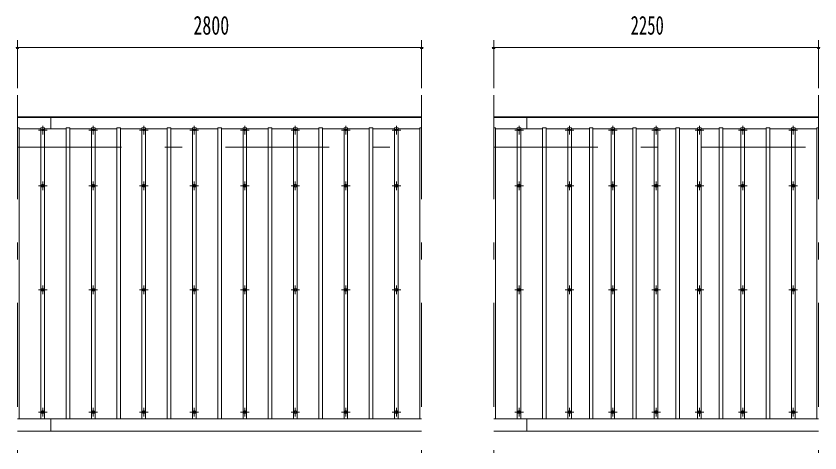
# Model space of a CAD drawing. Units: millimetres, scale not verified. Extents: x -25848 to 25858, y -10500 to 10500.
# Drawn here: x -15979 to -10409, y 6538 to 9567 of the extents above; entities that cross this region are included whole.
import ezdxf
from ezdxf.enums import TextEntityAlignment as Align

# ---------------------------------------------------------------- set-up
doc = ezdxf.new("R2010")
doc.units = ezdxf.units.MM
doc.header["$LTSCALE"] = 60
doc.linetypes.add('USER3', pattern=[24, 12, -5, 2, -5])
for name, color, linetype, lineweight in [('0-2_1-05BOLD', 7, 'Continuous', 18), ('0-3_1-25CENTER', 3, 'USER3', 18), ('0-4_1-45THIN', 4, 'Continuous', 18), ('0-5_1-55DIM', 3, 'Continuous', 18)]:
    doc.layers.add(name, color=color, linetype=linetype, lineweight=lineweight)
doc.styles.add('ＭＳ ゴシック', font='')
doc.styles.get('ＭＳ ゴシック').set_extended_font_data('MS Gothic')

msp = doc.modelspace()

# ---------------------------------------------------------------- linework, layer by layer
at = {"layer": '0-2_1-05BOLD'}
for p, q in [((-15968.95, 8867.67), (-13168.95, 8867.67)), ((-15968.95, 8862.67), (-13168.95, 8862.67)), ((-15738.95, 8867.67), (-15738.95, 8784.63)), ((-12668.95, 8867.67), (-10418.95, 8867.67)), ((-12668.95, 8862.67), (-10418.95, 8862.67)), ((-12438.95, 8867.67), (-12438.95, 8784.63)), ((-15968.95, 6773.43), (-13168.95, 6773.43)), ((-15738.95, 6773.43), (-15738.95, 6687.67)), ((-12668.95, 6773.43), (-10418.95, 6773.43)), ((-12438.95, 6773.43), (-12438.95, 6687.67)), ((-15968.95, 6687.67), (-13168.95, 6687.67)), ((-12668.95, 6687.67), (-10418.95, 6687.67))]:
    msp.add_line(p, q, dxfattribs=at)
for centre in [(-15793.95, 8390.17), (-15443.95, 8390.17), (-15093.95, 8390.17), (-14743.95, 8390.17), (-14393.95, 8390.17), (-14043.95, 8390.17), (-13693.95, 8390.17), (-13343.95, 8390.17), (-12493.95, 8390.17), (-12143.95, 8390.17), (-11843.95, 8390.17), (-11543.95, 8390.17), (-11243.95, 8390.17), (-10943.95, 8390.17), (-10593.95, 8390.17), (-15793.95, 7668.51), (-15443.95, 7668.51), (-15093.95, 7668.51), (-14743.95, 7668.51), (-14393.95, 7668.51), (-14043.95, 7668.51), (-13693.95, 7668.51), (-13343.95, 7668.51), (-12493.95, 7668.51), (-12143.95, 7668.51), (-11843.95, 7668.51), (-11543.95, 7668.51), (-11243.95, 7668.51), (-10943.95, 7668.51), (-10593.95, 7668.51), (-15793.95, 6820.85), (-15443.95, 6820.85), (-15093.95, 6820.85), (-14743.95, 6820.85), (-14393.95, 6820.85), (-14043.95, 6820.85), (-13693.95, 6820.85), (-13343.95, 6820.85), (-12493.95, 6820.85), (-12143.95, 6820.85), (-11843.95, 6820.85), (-11543.95, 6820.85), (-11243.95, 6820.85), (-10943.95, 6820.85), (-10593.95, 6820.85)]:
    msp.add_circle(centre, 10, dxfattribs=at)
for centre, start, end in [((-15793.95, 8765.7), 46.39838, 133.60162), ((-15793.95, 8786.71), 226.3961, 313.6039), ((-15443.95, 8765.7), 46.39838, 133.60162), ((-15443.95, 8786.71), 226.3961, 313.6039), ((-15093.95, 8765.7), 46.39838, 133.60162), ((-15093.95, 8786.71), 226.3961, 313.6039), ((-14743.95, 8765.7), 46.39838, 133.60162), ((-14743.95, 8786.71), 226.3961, 313.6039), ((-14393.95, 8765.7), 46.39838, 133.60162), ((-14393.95, 8786.71), 226.3961, 313.6039), ((-14043.95, 8765.7), 46.39838, 133.60162), ((-14043.95, 8786.71), 226.3961, 313.6039), ((-13693.95, 8765.7), 46.39838, 133.60162), ((-13693.95, 8786.71), 226.3961, 313.6039), ((-13343.95, 8765.7), 46.39838, 133.60162), ((-13343.95, 8786.71), 226.3961, 313.6039), ((-12493.95, 8765.7), 46.39838, 133.60162), ((-12493.95, 8786.71), 226.3961, 313.6039), ((-12143.95, 8765.7), 46.39838, 133.60162), ((-12143.95, 8786.71), 226.3961, 313.6039), ((-11843.95, 8765.7), 46.39838, 133.60162), ((-11843.95, 8786.71), 226.3961, 313.6039), ((-11543.95, 8765.7), 46.39838, 133.60162), ((-11543.95, 8786.71), 226.3961, 313.6039), ((-11243.95, 8765.7), 46.39838, 133.60162), ((-11243.95, 8786.71), 226.3961, 313.6039), ((-10943.95, 8765.7), 46.39838, 133.60162), ((-10943.95, 8786.71), 226.3961, 313.6039), ((-10593.95, 8765.7), 46.39838, 133.60162), ((-10593.95, 8786.71), 226.3961, 313.6039)]:
    msp.add_arc(centre, 14.5, start, end, dxfattribs=at)
at = {"layer": '0-3_1-25CENTER'}
for p, q in [((-15968.95, 9017.67), (-15968.95, 6537.67)), ((-13168.95, 9017.67), (-13168.95, 6537.67)), ((-12668.95, 9017.67), (-12668.95, 6537.67)), ((-10418.95, 9017.67), (-10418.95, 6537.67)), ((-15793.95, 8806.2), (-15793.95, 8746.2)), ((-15443.95, 8806.2), (-15443.95, 8746.2)), ((-15093.95, 8806.2), (-15093.95, 8746.2)), ((-14743.95, 8806.2), (-14743.95, 8746.2)), ((-14393.95, 8806.2), (-14393.95, 8746.2)), ((-14043.95, 8806.2), (-14043.95, 8746.2)), ((-13693.95, 8806.2), (-13693.95, 8746.2)), ((-13343.95, 8806.2), (-13343.95, 8746.2)), ((-12493.95, 8806.2), (-12493.95, 8746.2)), ((-12143.95, 8806.2), (-12143.95, 8746.2)), ((-11843.95, 8806.2), (-11843.95, 8746.2)), ((-11543.95, 8806.2), (-11543.95, 8746.2)), ((-11243.95, 8806.2), (-11243.95, 8746.2)), ((-10943.95, 8806.2), (-10943.95, 8746.2)), ((-10593.95, 8806.2), (-10593.95, 8746.2)), ((-15823.95, 8776.2), (-15763.95, 8776.2)), ((-15473.95, 8776.2), (-15413.95, 8776.2)), ((-15123.95, 8776.2), (-15063.95, 8776.2)), ((-14773.95, 8776.2), (-14713.95, 8776.2)), ((-14423.95, 8776.2), (-14363.95, 8776.2)), ((-14073.95, 8776.2), (-14013.95, 8776.2)), ((-13723.95, 8776.2), (-13663.95, 8776.2)), ((-13373.95, 8776.2), (-13313.95, 8776.2)), ((-12523.95, 8776.2), (-12463.95, 8776.2)), ((-12173.95, 8776.2), (-12113.95, 8776.2)), ((-11873.95, 8776.2), (-11813.95, 8776.2)), ((-11573.95, 8776.2), (-11513.95, 8776.2)), ((-11273.95, 8776.2), (-11213.95, 8776.2)), ((-10973.95, 8776.2), (-10913.95, 8776.2)), ((-10623.95, 8776.2), (-10563.95, 8776.2)), ((-15968.95, 8657.67), (-13168.95, 8657.67)), ((-12668.95, 8657.67), (-10418.95, 8657.67)), ((-15793.95, 8420.17), (-15793.95, 8360.17)), ((-15443.95, 8420.17), (-15443.95, 8360.17)), ((-15093.95, 8420.17), (-15093.95, 8360.17)), ((-14743.95, 8420.17), (-14743.95, 8360.17)), ((-14393.95, 8420.17), (-14393.95, 8360.17)), ((-14043.95, 8420.17), (-14043.95, 8360.17)), ((-13693.95, 8420.17), (-13693.95, 8360.17)), ((-13343.95, 8420.17), (-13343.95, 8360.17)), ((-12493.95, 8420.17), (-12493.95, 8360.17)), ((-12143.95, 8420.17), (-12143.95, 8360.17)), ((-11843.95, 8420.17), (-11843.95, 8360.17)), ((-11543.95, 8420.17), (-11543.95, 8360.17)), ((-11243.95, 8420.17), (-11243.95, 8360.17)), ((-10943.95, 8420.17), (-10943.95, 8360.17)), ((-10593.95, 8420.17), (-10593.95, 8360.17)), ((-15823.95, 8390.17), (-15763.95, 8390.17)), ((-15473.95, 8390.17), (-15413.95, 8390.17)), ((-15123.95, 8390.17), (-15063.95, 8390.17)), ((-14773.95, 8390.17), (-14713.95, 8390.17)), ((-14423.95, 8390.17), (-14363.95, 8390.17)), ((-14073.95, 8390.17), (-14013.95, 8390.17)), ((-13723.95, 8390.17), (-13663.95, 8390.17)), ((-13373.95, 8390.17), (-13313.95, 8390.17)), ((-12523.95, 8390.17), (-12463.95, 8390.17)), ((-12173.95, 8390.17), (-12113.95, 8390.17)), ((-11873.95, 8390.17), (-11813.95, 8390.17)), ((-11573.95, 8390.17), (-11513.95, 8390.17)), ((-11273.95, 8390.17), (-11213.95, 8390.17)), ((-10973.95, 8390.17), (-10913.95, 8390.17)), ((-10623.95, 8390.17), (-10563.95, 8390.17)), ((-15793.95, 7698.51), (-15793.95, 7638.51)), ((-15443.95, 7698.51), (-15443.95, 7638.51)), ((-15093.95, 7698.51), (-15093.95, 7638.51)), ((-14743.95, 7698.51), (-14743.95, 7638.51)), ((-14393.95, 7698.51), (-14393.95, 7638.51)), ((-14043.95, 7698.51), (-14043.95, 7638.51)), ((-13693.95, 7698.51), (-13693.95, 7638.51)), ((-13343.95, 7698.51), (-13343.95, 7638.51)), ((-12493.95, 7698.51), (-12493.95, 7638.51)), ((-12143.95, 7698.51), (-12143.95, 7638.51)), ((-11843.95, 7698.51), (-11843.95, 7638.51)), ((-11543.95, 7698.51), (-11543.95, 7638.51)), ((-11243.95, 7698.51), (-11243.95, 7638.51)), ((-10943.95, 7698.51), (-10943.95, 7638.51)), ((-10593.95, 7698.51), (-10593.95, 7638.51)), ((-15823.95, 7668.51), (-15763.95, 7668.51)), ((-15473.95, 7668.51), (-15413.95, 7668.51)), ((-15123.95, 7668.51), (-15063.95, 7668.51)), ((-14773.95, 7668.51), (-14713.95, 7668.51)), ((-14423.95, 7668.51), (-14363.95, 7668.51)), ((-14073.95, 7668.51), (-14013.95, 7668.51)), ((-13723.95, 7668.51), (-13663.95, 7668.51)), ((-13373.95, 7668.51), (-13313.95, 7668.51)), ((-12523.95, 7668.51), (-12463.95, 7668.51)), ((-12173.95, 7668.51), (-12113.95, 7668.51)), ((-11873.95, 7668.51), (-11813.95, 7668.51)), ((-11573.95, 7668.51), (-11513.95, 7668.51)), ((-11273.95, 7668.51), (-11213.95, 7668.51)), ((-10973.95, 7668.51), (-10913.95, 7668.51)), ((-10623.95, 7668.51), (-10563.95, 7668.51)), ((-15823.95, 6820.85), (-15763.95, 6820.85)), ((-15793.95, 6850.85), (-15793.95, 6790.85)), ((-15473.95, 6820.85), (-15413.95, 6820.85)), ((-15443.95, 6850.85), (-15443.95, 6790.85)), ((-15123.95, 6820.85), (-15063.95, 6820.85)), ((-15093.95, 6850.85), (-15093.95, 6790.85)), ((-14773.95, 6820.85), (-14713.95, 6820.85)), ((-14743.95, 6850.85), (-14743.95, 6790.85)), ((-14423.95, 6820.85), (-14363.95, 6820.85)), ((-14393.95, 6850.85), (-14393.95, 6790.85)), ((-14073.95, 6820.85), (-14013.95, 6820.85)), ((-14043.95, 6850.85), (-14043.95, 6790.85)), ((-13723.95, 6820.85), (-13663.95, 6820.85)), ((-13693.95, 6850.85), (-13693.95, 6790.85)), ((-13373.95, 6820.85), (-13313.95, 6820.85)), ((-13343.95, 6850.85), (-13343.95, 6790.85)), ((-12523.95, 6820.85), (-12463.95, 6820.85)), ((-12493.95, 6850.85), (-12493.95, 6790.85)), ((-12173.95, 6820.85), (-12113.95, 6820.85)), ((-12143.95, 6850.85), (-12143.95, 6790.85)), ((-11873.95, 6820.85), (-11813.95, 6820.85)), ((-11843.95, 6850.85), (-11843.95, 6790.85)), ((-11573.95, 6820.85), (-11513.95, 6820.85)), ((-11543.95, 6850.85), (-11543.95, 6790.85)), ((-11273.95, 6820.85), (-11213.95, 6820.85)), ((-11243.95, 6850.85), (-11243.95, 6790.85)), ((-10973.95, 6820.85), (-10913.95, 6820.85)), ((-10943.95, 6850.85), (-10943.95, 6790.85)), ((-10623.95, 6820.85), (-10563.95, 6820.85)), ((-10593.95, 6850.85), (-10593.95, 6790.85))]:
    msp.add_line(p, q, dxfattribs=at)
at = {"layer": '0-4_1-45THIN'}
for p, q in [((-15956.45, 8784.63), (-15806.45, 8784.63)), ((-15806.45, 8790.67), (-15806.45, 6773.43)), ((-15631.45, 8784.63), (-15781.45, 8784.63)), ((-15631.45, 8790.67), (-15631.45, 6773.43)), ((-15606.45, 8784.63), (-15456.45, 8784.63)), ((-15456.45, 8790.67), (-15456.45, 6773.43)), ((-15281.45, 8784.63), (-15431.45, 8784.63)), ((-15281.45, 8790.67), (-15281.45, 6773.43)), ((-15256.45, 8784.63), (-15106.45, 8784.63)), ((-15106.45, 8790.67), (-15106.45, 6773.43)), ((-14931.45, 8784.63), (-15081.45, 8784.63)), ((-14931.45, 8790.67), (-14931.45, 6773.43)), ((-14906.45, 8784.63), (-14756.45, 8784.63)), ((-14756.45, 8790.67), (-14756.45, 6773.43)), ((-14581.45, 8784.63), (-14731.45, 8784.63)), ((-14581.45, 8790.67), (-14581.45, 6773.43)), ((-14556.45, 8784.63), (-14406.45, 8784.63)), ((-14406.45, 8790.67), (-14406.45, 6773.43)), ((-14231.45, 8784.63), (-14381.45, 8784.63)), ((-14231.45, 8790.67), (-14231.45, 6773.43)), ((-14206.45, 8784.63), (-14056.45, 8784.63)), ((-14056.45, 8790.67), (-14056.45, 6773.43)), ((-13881.45, 8784.63), (-14031.45, 8784.63)), ((-13881.45, 8790.67), (-13881.45, 6773.43)), ((-13856.45, 8784.63), (-13706.45, 8784.63)), ((-13706.45, 8790.67), (-13706.45, 6773.43)), ((-13531.45, 8784.63), (-13681.45, 8784.63)), ((-13531.45, 8790.67), (-13531.45, 6773.43)), ((-13506.45, 8784.63), (-13356.45, 8784.63)), ((-13356.45, 8790.67), (-13356.45, 6773.43)), ((-13181.45, 8784.63), (-13331.45, 8784.63)), ((-13181.45, 8790.67), (-13181.45, 6773.43)), ((-13181.45, 8790.67), (-13168.95, 8790.67)), ((-12656.45, 8784.63), (-12506.45, 8784.63)), ((-12506.45, 8790.67), (-12506.45, 6773.43)), ((-12331.45, 8784.63), (-12481.45, 8784.63)), ((-12331.45, 8790.67), (-12331.45, 6773.43)), ((-12306.45, 8784.63), (-12156.45, 8784.63)), ((-12156.45, 8790.67), (-12156.45, 6773.43)), ((-12006.45, 8784.63), (-12131.45, 8784.63)), ((-12006.45, 8790.67), (-12006.45, 6773.43)), ((-11981.45, 8784.63), (-11856.45, 8784.63)), ((-11856.45, 8790.67), (-11856.45, 6773.43)), ((-11706.45, 8784.63), (-11831.45, 8784.63)), ((-11706.45, 8790.67), (-11706.45, 6773.43)), ((-11681.45, 8784.63), (-11556.45, 8784.63)), ((-11556.45, 8790.67), (-11556.45, 6773.43)), ((-11406.45, 8784.63), (-11531.45, 8784.63)), ((-11406.45, 8790.67), (-11406.45, 6773.43)), ((-11381.45, 8784.63), (-11256.45, 8784.63)), ((-11256.45, 8790.67), (-11256.45, 6773.43)), ((-11106.45, 8784.63), (-11231.45, 8784.63)), ((-11106.45, 8790.67), (-11106.45, 6773.43)), ((-11081.45, 8784.63), (-10956.45, 8784.63)), ((-10956.45, 8790.67), (-10956.45, 6773.43)), ((-10781.45, 8784.63), (-10931.45, 8784.63)), ((-10781.45, 8790.67), (-10781.45, 6773.43)), ((-10756.45, 8784.63), (-10606.45, 8784.63)), ((-10606.45, 8790.67), (-10606.45, 6773.43)), ((-10431.45, 8784.63), (-10581.45, 8784.63)), ((-10431.45, 8790.67), (-10431.45, 6773.43)), ((-10431.45, 8790.67), (-10418.95, 8790.67))]:
    msp.add_line(p, q, dxfattribs=at)
for points in [[(-15968.95, 8790.67), (-15956.45, 8790.67), (-15956.45, 6773.43)], [(-15806.45, 8790.67), (-15781.45, 8790.67), (-15781.45, 6773.43)], [(-15631.45, 8790.67), (-15606.45, 8790.67), (-15606.45, 6773.43)], [(-15456.45, 8790.67), (-15431.45, 8790.67), (-15431.45, 6773.43)], [(-15281.45, 8790.67), (-15256.45, 8790.67), (-15256.45, 6773.43)], [(-15106.45, 8790.67), (-15081.45, 8790.67), (-15081.45, 6773.43)], [(-14931.45, 8790.67), (-14906.45, 8790.67), (-14906.45, 6773.43)], [(-14756.45, 8790.67), (-14731.45, 8790.67), (-14731.45, 6773.43)], [(-14581.45, 8790.67), (-14556.45, 8790.67), (-14556.45, 6773.43)], [(-14406.45, 8790.67), (-14381.45, 8790.67), (-14381.45, 6773.43)], [(-14231.45, 8790.67), (-14206.45, 8790.67), (-14206.45, 6773.43)], [(-14056.45, 8790.67), (-14031.45, 8790.67), (-14031.45, 6773.43)], [(-13881.45, 8790.67), (-13856.45, 8790.67), (-13856.45, 6773.43)], [(-13706.45, 8790.67), (-13681.45, 8790.67), (-13681.45, 6773.43)], [(-13531.45, 8790.67), (-13506.45, 8790.67), (-13506.45, 6773.43)], [(-13356.45, 8790.67), (-13331.45, 8790.67), (-13331.45, 6773.43)], [(-12668.95, 8790.67), (-12656.45, 8790.67), (-12656.45, 6773.43)], [(-12506.45, 8790.67), (-12481.45, 8790.67), (-12481.45, 6773.43)], [(-12331.45, 8790.67), (-12306.45, 8790.67), (-12306.45, 6773.43)], [(-12156.45, 8790.67), (-12131.45, 8790.67), (-12131.45, 6773.43)], [(-12006.45, 8790.67), (-11981.45, 8790.67), (-11981.45, 6773.43)], [(-11856.45, 8790.67), (-11831.45, 8790.67), (-11831.45, 6773.43)], [(-11706.45, 8790.67), (-11681.45, 8790.67), (-11681.45, 6773.43)], [(-11556.45, 8790.67), (-11531.45, 8790.67), (-11531.45, 6773.43)], [(-11406.45, 8790.67), (-11381.45, 8790.67), (-11381.45, 6773.43)], [(-11256.45, 8790.67), (-11231.45, 8790.67), (-11231.45, 6773.43)], [(-11106.45, 8790.67), (-11081.45, 8790.67), (-11081.45, 6773.43)], [(-10956.45, 8790.67), (-10931.45, 8790.67), (-10931.45, 6773.43)], [(-10781.45, 8790.67), (-10756.45, 8790.67), (-10756.45, 6773.43)], [(-10606.45, 8790.67), (-10581.45, 8790.67), (-10581.45, 6773.43)]]:
    msp.add_lwpolyline(points, dxfattribs=at)
at = {"layer": '0-5_1-55DIM'}
for p, q in [((-15968.95, 9398.67), (-15968.95, 9067.67)), ((-13168.95, 9398.67), (-13168.95, 9067.67)), ((-12668.95, 9398.67), (-12668.95, 9067.67)), ((-10418.95, 9398.67), (-10418.95, 9067.67)), ((-15958.95, 9348.67), (-15978.95, 9348.67)), ((-15968.95, 9348.67), (-13168.95, 9348.67)), ((-13158.95, 9348.67), (-13178.95, 9348.67)), ((-12658.95, 9348.67), (-12678.95, 9348.67)), ((-12668.95, 9348.67), (-10418.95, 9348.67)), ((-10408.95, 9348.67), (-10428.95, 9348.67))]:
    msp.add_line(p, q, dxfattribs=at)
for centre in [(-15968.95, 9348.67), (-13168.95, 9348.67), (-12668.95, 9348.67), (-10418.95, 9348.67)]:
    msp.add_arc(centre, 10, 180, 0, dxfattribs=at)

# ---------------------------------------------------------------- texts
at = {"layer": '0-5_1-55DIM', "color": 7, "style": 'ＭＳ ゴシック'}
for s, width, p in [('2800', 0.7, (-14750.22, 9398.67)), ('2250', 0.65, (-11720.63, 9398.67))]:
    msp.add_text(s, height=130.2, dxfattribs=dict(at, width=width)).set_placement(p, align=Align.BOTTOM_LEFT)

doc.saveas('drawing.dxf')
